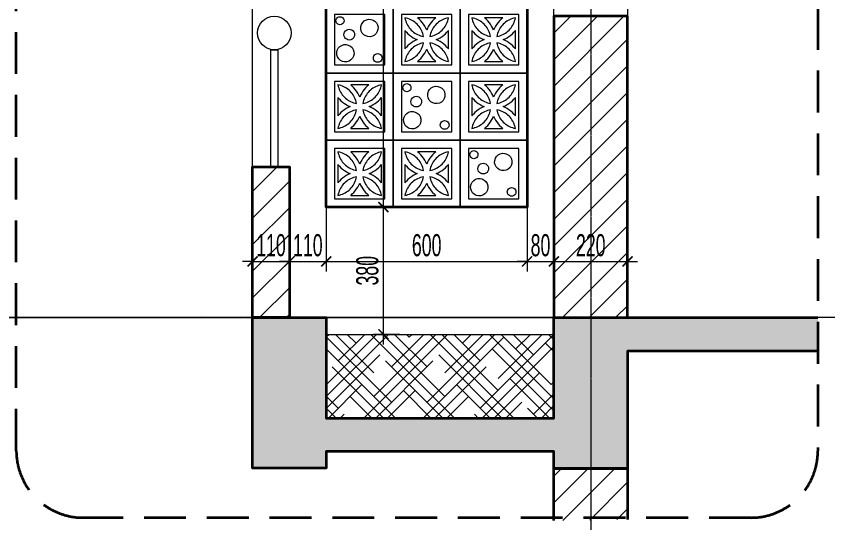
# Model space of a CAD drawing. Header units: millimetres. Extents: x 1336014 to 2939047, y -333549 to -60566.
# Drawn here: x 1389250 to 1391674, y -176437 to -174925 of the extents above; entities that cross this region are included whole.
import ezdxf

# ---------------------------------------------------------------- set-up
doc = ezdxf.new("R2010")
doc.units = ezdxf.units.MM
doc.header["$MEASUREMENT"] = 0
doc.linetypes.add('$1$HIDDEN', pattern=[0.375, 0.25, -0.125])
doc.linetypes.add('CENTER2', pattern=[1.125, 0.75, -0.125, 0.125, -0.125])
for name, color, linetype, lineweight in [('01.Cut', 255, 'Continuous', 35), ('02.Thay', 145, 'Continuous', 15), ('03.Manh', 251, 'Continuous', 13), ('06.betong', 2, 'Continuous', 35), ('08.Dim', 156, 'Continuous', 15), ('09.Hatch', 250, 'Continuous', 5), ('10.truc', 250, 'CENTER2', 20)]:
    doc.layers.add(name, color=color, linetype=linetype, lineweight=lineweight)
doc.styles.add('TT5_Text Dim', font='hoatbif.shx', dxfattribs={"width": 0.6})
doc.dimstyles.new('TT5_Dim 1-30', dxfattribs={"dimscale": 30, "dimtxt": 2.2, "dimasz": 1, "dimexe": 1, "dimexo": 0, "dimgap": 0.5, "dimtad": 1, "dimdec": 0, "dimzin": 0, "dimdsep": 46, "dimtxsty": 'TT5_Text Dim', "dimblk": 'ARCHTICK', "dimcen": 0, "dimdle": 1, "dimclrd": 256, "dimclre": 256, "dimclrt": 1, "dimadec": 0, "dimazin": 0, "dimtfac": 0.015, "dimtdec": 0, "dimtix": 1, "dimtmove": 2, "dimatfit": 3, "dimfxl": 1, "dimtolj": 1, "dimtzin": 0, "dimlwd": -1, "dimlwe": -1, "dimarcsym": 1})
pattern_1 = [(45, (474916.92, -194520.365), (-39.7747564, 39.7747564), [])]

# ---------------------------------------------------------------- blocks, each defined once
blk = doc.blocks.new('_ARCHTICK')
at = {"const_width": 0.15}
blk.add_lwpolyline([(-0.5, -0.5), (0.5, 0.5)], dxfattribs=at)
blk = doc.blocks.new('*D152')
at = {"layer": '08.Dim', "transparency": 16777216}
for p, q in [((1389955.6, -175484), (1389955.6, -175687)), ((1390065.6, -175484), (1390065.6, -175687)), ((1389955.6, -175657), (1389925.6, -175657)), ((1389955.6, -175657), (1390065.6, -175657)), ((1390065.6, -175657), (1390095.6, -175657))]:
    blk.add_line(p, q, dxfattribs=at)
at = {"layer": 'Defpoints', "color": 0, "transparency": 16777216}
for p in [(1389955.6, -175484), (1390065.6, -175484), (1390065.6, -175657)]:
    blk.add_point(p, dxfattribs=at)
at = {"layer": '08.Dim', "transparency": 16777216, "xscale": 30, "yscale": 30, "zscale": 30}
blk.add_blockref('_ARCHTICK', (1389955.6, -175657), dxfattribs=at)
at = {"layer": '08.Dim', "transparency": 16777216, "xscale": 30, "yscale": 30, "zscale": 30, "rotation": 180}
blk.add_blockref('_ARCHTICK', (1390065.6, -175657), dxfattribs=at)
at = {"layer": '08.Dim', "color": 1, "transparency": 16777216, "insert": (1390010.6, -175609), "char_height": 66, "attachment_point": 5, "style": 'TT5_Text Dim'}
blk.add_mtext('\\A1;110', dxfattribs=at)
blk = doc.blocks.new('*D153')
at = {"layer": '08.Dim', "transparency": 16777216}
for p, q in [((1390065.6, -175484), (1390065.6, -175687)), ((1390175.6, -175494.8), (1390175.6, -175687)), ((1390065.6, -175657), (1390035.6, -175657)), ((1390065.6, -175657), (1390175.6, -175657)), ((1390175.6, -175657), (1390205.6, -175657))]:
    blk.add_line(p, q, dxfattribs=at)
at = {"layer": 'Defpoints', "color": 0, "transparency": 16777216}
for p in [(1390065.6, -175484), (1390175.6, -175494.8), (1390175.6, -175657)]:
    blk.add_point(p, dxfattribs=at)
at = {"layer": '08.Dim', "transparency": 16777216, "xscale": 30, "yscale": 30, "zscale": 30}
blk.add_blockref('_ARCHTICK', (1390065.6, -175657), dxfattribs=at)
at = {"layer": '08.Dim', "transparency": 16777216, "xscale": 30, "yscale": 30, "zscale": 30, "rotation": 180}
blk.add_blockref('_ARCHTICK', (1390175.6, -175657), dxfattribs=at)
at = {"layer": '08.Dim', "color": 1, "transparency": 16777216, "insert": (1390120.6, -175609), "char_height": 66, "attachment_point": 5, "style": 'TT5_Text Dim'}
blk.add_mtext('\\A1;110', dxfattribs=at)
blk = doc.blocks.new('*D154')
at = {"layer": '08.Dim', "transparency": 16777216}
for p, q in [((1390175.6, -175494.8), (1390175.6, -175687)), ((1390775.6, -175494.8), (1390775.6, -175687)), ((1390145.6, -175657), (1390805.6, -175657))]:
    blk.add_line(p, q, dxfattribs=at)
at = {"layer": 'Defpoints', "color": 0, "transparency": 16777216}
for p in [(1390175.6, -175494.8), (1390775.6, -175494.8), (1390775.6, -175657)]:
    blk.add_point(p, dxfattribs=at)
at = {"layer": '08.Dim', "transparency": 16777216, "xscale": 30, "yscale": 30, "zscale": 30, "rotation": 180}
blk.add_blockref('_ARCHTICK', (1390175.6, -175657), dxfattribs=at)
at = {"layer": '08.Dim', "transparency": 16777216, "xscale": 30, "yscale": 30, "zscale": 30}
blk.add_blockref('_ARCHTICK', (1390775.6, -175657), dxfattribs=at)
at = {"layer": '08.Dim', "color": 1, "transparency": 16777216, "insert": (1390475.6, -175609), "char_height": 66, "attachment_point": 5, "style": 'TT5_Text Dim'}
blk.add_mtext('\\A1;600', dxfattribs=at)
blk = doc.blocks.new('*D155')
at = {"layer": '08.Dim', "transparency": 16777216}
for p, q in [((1390855.6, -175481), (1390855.6, -175687)), ((1390775.6, -175494.8), (1390775.6, -175687)), ((1390775.6, -175657), (1390745.6, -175657)), ((1390775.6, -175657), (1390855.6, -175657)), ((1390855.6, -175657), (1390885.6, -175657))]:
    blk.add_line(p, q, dxfattribs=at)
at = {"layer": 'Defpoints', "color": 0, "transparency": 16777216}
for p in [(1390855.6, -175481), (1390775.6, -175494.8), (1390855.6, -175657)]:
    blk.add_point(p, dxfattribs=at)
at = {"layer": '08.Dim', "transparency": 16777216, "xscale": 30, "yscale": 30, "zscale": 30}
blk.add_blockref('_ARCHTICK', (1390775.6, -175657), dxfattribs=at)
at = {"layer": '08.Dim', "transparency": 16777216, "xscale": 30, "yscale": 30, "zscale": 30, "rotation": 180}
blk.add_blockref('_ARCHTICK', (1390855.6, -175657), dxfattribs=at)
at = {"layer": '08.Dim', "color": 1, "transparency": 16777216, "insert": (1390815.6, -175609), "char_height": 66, "attachment_point": 5, "style": 'TT5_Text Dim'}
blk.add_mtext('\\A1;80', dxfattribs=at)
blk = doc.blocks.new('*D156')
at = {"layer": '08.Dim', "transparency": 16777216}
for p, q in [((1391075.6, -175431), (1391075.6, -175687)), ((1390855.6, -175481), (1390855.6, -175687)), ((1390825.6, -175657), (1391105.6, -175657))]:
    blk.add_line(p, q, dxfattribs=at)
at = {"layer": 'Defpoints', "color": 0, "transparency": 16777216}
for p in [(1391075.6, -175431), (1390855.6, -175481), (1391075.6, -175657)]:
    blk.add_point(p, dxfattribs=at)
at = {"layer": '08.Dim', "transparency": 16777216, "xscale": 30, "yscale": 30, "zscale": 30, "rotation": 180}
blk.add_blockref('_ARCHTICK', (1390855.6, -175657), dxfattribs=at)
at = {"layer": '08.Dim', "transparency": 16777216, "xscale": 30, "yscale": 30, "zscale": 30}
blk.add_blockref('_ARCHTICK', (1391075.6, -175657), dxfattribs=at)
at = {"layer": '08.Dim', "color": 1, "transparency": 16777216, "insert": (1390965.6, -175609), "char_height": 66, "attachment_point": 5, "style": 'TT5_Text Dim'}
blk.add_mtext('\\A1;220', dxfattribs=at)
blk = doc.blocks.new('ewrw')
for p, q in [((-554.5, 1267.1), (-554.5, 1067.1)), ((-354.5, 1267.1), (-554.5, 1267.1)), ((-354.5, 1067.1), (-354.5, 1267.1)), ((-379.5, 1242.1), (-529.5, 1242.1)), ((-529.5, 1242.1), (-529.5, 1092.1)), ((-379.5, 1092.1), (-379.5, 1242.1)), ((-519.5, 1232.1), (-518.5, 1227.6)), ((-514.9, 1231.1), (-519.5, 1232.1)), ((-518.5, 1227.6), (-517.2, 1223.1)), ((-517.2, 1223.1), (-515.7, 1218.7)), ((-515.7, 1218.7), (-513.8, 1214.5)), ((-510.5, 1229.9), (-514.9, 1231.1)), ((-513.8, 1214.5), (-511.6, 1210.4)), ((-506.1, 1228.3), (-510.5, 1229.9)), ((-501.9, 1226.4), (-506.1, 1228.3)), ((-497.7, 1224.3), (-501.9, 1226.4)), ((-493.8, 1221.9), (-497.7, 1224.3)), ((-490, 1219.2), (-493.8, 1221.9)), ((-486.4, 1216.2), (-490, 1219.2)), ((-483, 1213.1), (-486.4, 1216.2)), ((-479.8, 1209.7), (-483, 1213.1)), ((-476.7, 1227.8), (-481.5, 1232.1)), ((-427.4, 1232.1), (-481.5, 1232.1)), ((-472.1, 1223.1), (-476.7, 1227.8)), ((-467.8, 1218.1), (-472.1, 1223.1)), ((-463.9, 1212.9), (-467.8, 1218.1)), ((-460.4, 1207.4), (-463.9, 1212.9)), ((-445, 1212.9), (-448.6, 1207.4)), ((-441.1, 1218.1), (-445, 1212.9)), ((-436.9, 1223.1), (-441.1, 1218.1)), ((-432.3, 1227.8), (-436.9, 1223.1)), ((-427.4, 1232.1), (-432.3, 1227.8)), ((-425.9, 1213.1), (-429.1, 1209.7)), ((-422.5, 1216.2), (-425.9, 1213.1)), ((-418.9, 1219.2), (-422.5, 1216.2)), ((-415.2, 1221.9), (-418.9, 1219.2)), ((-411.2, 1224.3), (-415.2, 1221.9)), ((-407.1, 1226.4), (-411.2, 1224.3)), ((-402.8, 1228.3), (-407.1, 1226.4)), ((-398.5, 1229.9), (-402.8, 1228.3)), ((-394, 1231.1), (-398.5, 1229.9)), ((-397.3, 1210.4), (-395.2, 1214.5)), ((-395.2, 1214.5), (-393.3, 1218.7)), ((-389.5, 1232.1), (-394, 1231.1)), ((-393.3, 1218.7), (-391.7, 1223.1)), ((-391.7, 1223.1), (-390.4, 1227.6)), ((-390.4, 1227.6), (-389.5, 1232.1)), ((-519.5, 1194.2), (-515.1, 1189.3)), ((-519.5, 1194.2), (-519.5, 1140)), ((-515.1, 1189.3), (-510.5, 1184.7)), ((-511.6, 1210.4), (-509.2, 1206.4)), ((-509.2, 1206.4), (-506.5, 1202.6)), ((-506.5, 1202.6), (-503.6, 1199)), ((-503.6, 1199), (-500.4, 1195.6)), ((-500.4, 1195.6), (-497, 1192.5)), ((-497, 1192.5), (-493.4, 1189.5)), ((-493.4, 1189.5), (-489.7, 1186.9)), ((-476.9, 1206.1), (-479.8, 1209.7)), ((-474.2, 1202.3), (-476.9, 1206.1)), ((-471.8, 1198.3), (-474.2, 1202.3)), ((-469.7, 1194.2), (-471.8, 1198.3)), ((-467.8, 1190), (-469.7, 1194.2)), ((-466.2, 1185.6), (-467.8, 1190)), ((-457.2, 1201.6), (-460.4, 1207.4)), ((-454.5, 1195.7), (-457.2, 1201.6)), ((-451.7, 1201.6), (-454.5, 1195.7)), ((-448.6, 1207.4), (-451.7, 1201.6)), ((-441.2, 1190), (-442.7, 1185.6)), ((-439.3, 1194.2), (-441.2, 1190)), ((-437.1, 1198.3), (-439.3, 1194.2)), ((-434.7, 1202.3), (-437.1, 1198.3)), ((-432, 1206.1), (-434.7, 1202.3)), ((-429.1, 1209.7), (-432, 1206.1)), ((-419.3, 1186.9), (-415.5, 1189.5)), ((-415.5, 1189.5), (-411.9, 1192.5)), ((-411.9, 1192.5), (-408.5, 1195.6)), ((-408.5, 1195.6), (-405.3, 1199)), ((-405.3, 1199), (-402.4, 1202.6)), ((-402.4, 1202.6), (-399.7, 1206.4)), ((-399.7, 1206.4), (-397.3, 1210.4)), ((-398.5, 1184.7), (-393.8, 1189.3)), ((-393.8, 1189.3), (-389.5, 1194.2)), ((-389.5, 1140), (-389.5, 1194.2)), ((-510.5, 1184.7), (-505.5, 1180.5)), ((-505.5, 1180.5), (-500.2, 1176.6)), ((-500.2, 1176.6), (-494.7, 1173)), ((-494.7, 1173), (-489, 1169.9)), ((-489, 1164.3), (-494.7, 1161.2)), ((-489.7, 1186.9), (-485.7, 1184.4)), ((-489, 1169.9), (-483.1, 1167.1)), ((-483.1, 1167.1), (-489, 1164.3)), ((-485.7, 1184.4), (-481.6, 1182.3)), ((-481.6, 1182.3), (-477.3, 1180.4)), ((-477.3, 1180.4), (-473, 1178.8)), ((-473, 1178.8), (-468.5, 1177.6)), ((-468.5, 1177.6), (-464, 1176.6)), ((-464.9, 1181.1), (-466.2, 1185.6)), ((-464, 1176.6), (-464.9, 1181.1)), ((-444, 1181.1), (-445, 1176.6)), ((-445, 1176.6), (-440.4, 1177.6)), ((-442.7, 1185.6), (-444, 1181.1)), ((-440.4, 1177.6), (-436, 1178.8)), ((-436, 1178.8), (-431.6, 1180.4)), ((-431.6, 1180.4), (-427.4, 1182.3)), ((-427.4, 1182.3), (-423.2, 1184.4)), ((-425.9, 1167.1), (-419.9, 1169.9)), ((-419.9, 1164.3), (-425.9, 1167.1)), ((-423.2, 1184.4), (-419.3, 1186.9)), ((-419.9, 1169.9), (-414.2, 1173)), ((-414.2, 1161.2), (-419.9, 1164.3)), ((-414.2, 1173), (-408.7, 1176.6)), ((-408.7, 1176.6), (-403.5, 1180.5)), ((-403.5, 1180.5), (-398.5, 1184.7)), ((-515.1, 1144.9), (-519.5, 1140)), ((-510.5, 1149.5), (-515.1, 1144.9)), ((-505.5, 1153.8), (-510.5, 1149.5)), ((-500.2, 1157.7), (-505.5, 1153.8)), ((-497, 1141.7), (-500.4, 1138.6)), ((-494.7, 1161.2), (-500.2, 1157.7)), ((-493.4, 1144.7), (-497, 1141.7)), ((-489.7, 1147.4), (-493.4, 1144.7)), ((-485.7, 1149.8), (-489.7, 1147.4)), ((-481.6, 1151.9), (-485.7, 1149.8)), ((-477.3, 1153.8), (-481.6, 1151.9)), ((-473, 1155.4), (-477.3, 1153.8)), ((-468.5, 1156.6), (-473, 1155.4)), ((-471.8, 1135.9), (-469.7, 1140)), ((-469.7, 1140), (-467.8, 1144.2)), ((-464, 1157.6), (-468.5, 1156.6)), ((-467.8, 1144.2), (-466.2, 1148.6)), ((-466.2, 1148.6), (-464.9, 1153.1)), ((-464.9, 1153.1), (-464, 1157.6)), ((-445, 1157.6), (-444, 1153.1)), ((-440.4, 1156.6), (-445, 1157.6)), ((-444, 1153.1), (-442.7, 1148.6)), ((-442.7, 1148.6), (-441.2, 1144.2)), ((-441.2, 1144.2), (-439.3, 1140)), ((-436, 1155.4), (-440.4, 1156.6)), ((-439.3, 1140), (-437.1, 1135.9)), ((-431.6, 1153.8), (-436, 1155.4)), ((-427.4, 1151.9), (-431.6, 1153.8)), ((-423.2, 1149.8), (-427.4, 1151.9)), ((-419.3, 1147.4), (-423.2, 1149.8)), ((-415.5, 1144.7), (-419.3, 1147.4)), ((-411.9, 1141.7), (-415.5, 1144.7)), ((-408.7, 1157.7), (-414.2, 1161.2)), ((-408.5, 1138.6), (-411.9, 1141.7)), ((-403.5, 1153.8), (-408.7, 1157.7)), ((-398.5, 1149.5), (-403.5, 1153.8)), ((-393.8, 1144.9), (-398.5, 1149.5)), ((-389.5, 1140), (-393.8, 1144.9)), ((-515.7, 1115.5), (-517.2, 1111.1)), ((-513.8, 1119.7), (-515.7, 1115.5)), ((-511.6, 1123.8), (-513.8, 1119.7)), ((-509.2, 1127.8), (-511.6, 1123.8)), ((-506.5, 1131.6), (-509.2, 1127.8)), ((-503.6, 1135.2), (-506.5, 1131.6)), ((-500.4, 1138.6), (-503.6, 1135.2)), ((-493.8, 1112.4), (-490, 1115)), ((-490, 1115), (-486.4, 1118)), ((-486.4, 1118), (-483, 1121.1)), ((-483, 1121.1), (-479.8, 1124.5)), ((-479.8, 1124.5), (-476.9, 1128.1)), ((-476.9, 1128.1), (-474.2, 1131.9)), ((-474.2, 1131.9), (-471.8, 1135.9)), ((-472.1, 1111.1), (-467.8, 1116.1)), ((-467.8, 1116.1), (-463.9, 1121.3)), ((-463.9, 1121.3), (-460.4, 1126.8)), ((-460.4, 1126.8), (-457.2, 1132.6)), ((-457.2, 1132.6), (-454.5, 1138.5)), ((-454.5, 1138.5), (-451.7, 1132.6)), ((-451.7, 1132.6), (-448.6, 1126.8)), ((-448.6, 1126.8), (-445, 1121.3)), ((-445, 1121.3), (-441.1, 1116.1)), ((-441.1, 1116.1), (-436.9, 1111.1)), ((-437.1, 1135.9), (-434.7, 1131.9)), ((-434.7, 1131.9), (-432, 1128.1)), ((-432, 1128.1), (-429.1, 1124.5)), ((-429.1, 1124.5), (-425.9, 1121.1)), ((-425.9, 1121.1), (-422.5, 1118)), ((-422.5, 1118), (-418.9, 1115)), ((-418.9, 1115), (-415.2, 1112.4)), ((-405.3, 1135.2), (-408.5, 1138.6)), ((-402.4, 1131.6), (-405.3, 1135.2)), ((-399.7, 1127.8), (-402.4, 1131.6)), ((-397.3, 1123.8), (-399.7, 1127.8)), ((-395.2, 1119.7), (-397.3, 1123.8)), ((-393.3, 1115.5), (-395.2, 1119.7)), ((-391.7, 1111.1), (-393.3, 1115.5)), ((-529.5, 1092.1), (-379.5, 1092.1)), ((-518.5, 1106.6), (-519.5, 1102.1)), ((-519.5, 1102.1), (-514.9, 1103.1)), ((-517.2, 1111.1), (-518.5, 1106.6)), ((-514.9, 1103.1), (-510.5, 1104.3)), ((-510.5, 1104.3), (-506.1, 1105.9)), ((-506.1, 1105.9), (-501.9, 1107.8)), ((-501.9, 1107.8), (-497.7, 1109.9)), ((-497.7, 1109.9), (-493.8, 1112.4)), ((-481.5, 1102.1), (-476.7, 1106.5)), ((-481.5, 1102.1), (-427.4, 1102.1)), ((-476.7, 1106.5), (-472.1, 1111.1)), ((-436.9, 1111.1), (-432.3, 1106.5)), ((-432.3, 1106.5), (-427.4, 1102.1)), ((-415.2, 1112.4), (-411.2, 1109.9)), ((-411.2, 1109.9), (-407.1, 1107.8)), ((-407.1, 1107.8), (-402.8, 1105.9)), ((-402.8, 1105.9), (-398.5, 1104.3)), ((-398.5, 1104.3), (-394, 1103.1)), ((-394, 1103.1), (-389.5, 1102.1)), ((-390.4, 1106.6), (-391.7, 1111.1)), ((-389.5, 1102.1), (-390.4, 1106.6)), ((-554.5, 1067.1), (-354.5, 1067.1))]:
    blk.add_line(p, q)
blk = doc.blocks.new('q\xadeqw')
for p, q in [((-554.5, 992.1), (-554.5, 792.1)), ((-354.5, 992.1), (-554.5, 992.1)), ((-354.5, 792.1), (-354.5, 992.1)), ((-379.5, 967.1), (-529.5, 967.1)), ((-529.5, 967.1), (-529.5, 817.1)), ((-525.4, 948.7), (-525, 951.8)), ((-525, 945.6), (-525.4, 948.7)), ((-525, 951.8), (-523.8, 954.7)), ((-523.8, 942.7), (-525, 945.6)), ((-523.8, 954.7), (-521.9, 957.2)), ((-521.9, 957.2), (-519.4, 959.1)), ((-519.4, 959.1), (-516.5, 960.3)), ((-516.5, 960.3), (-513.4, 960.7)), ((-513.4, 960.7), (-510.3, 960.3)), ((-510.3, 960.3), (-507.4, 959.1)), ((-507.4, 959.1), (-504.9, 957.2)), ((-504.9, 957.2), (-503, 954.7)), ((-503, 954.7), (-501.8, 951.8)), ((-501.8, 945.6), (-503, 942.7)), ((-501.8, 951.8), (-501.4, 948.7)), ((-501.4, 948.7), (-501.8, 945.6)), ((-445.6, 943.5), (-440.7, 948.1)), ((-440.7, 948.1), (-434.7, 951.3)), ((-434.7, 951.3), (-428, 952.8)), ((-428, 952.8), (-421.3, 952.5)), ((-421.3, 952.5), (-414.8, 950.5)), ((-414.8, 950.5), (-409, 946.9)), ((-409, 946.9), (-404.4, 941.9)), ((-379.5, 817.1), (-379.5, 967.1)), ((-521.9, 940.2), (-523.8, 942.7)), ((-519.4, 938.3), (-521.9, 940.2)), ((-516.5, 937.1), (-519.4, 938.3)), ((-513.4, 936.7), (-516.5, 937.1)), ((-510.3, 937.1), (-513.4, 936.7)), ((-507.4, 938.3), (-510.3, 937.1)), ((-504.9, 940.2), (-507.4, 938.3)), ((-503, 942.7), (-504.9, 940.2)), ((-493.8, 920.8), (-490, 922.4)), ((-490, 922.4), (-485.8, 923)), ((-485.8, 923), (-481.7, 922.5)), ((-481.7, 922.5), (-477.8, 921)), ((-451.5, 924.5), (-451.3, 931.3)), ((-450, 917.9), (-451.5, 924.5)), ((-451.3, 931.3), (-449.3, 937.8)), ((-449.3, 937.8), (-445.6, 943.5)), ((-404.4, 941.9), (-401.3, 935.9)), ((-400, 922.5), (-402, 916)), ((-401.3, 935.9), (-399.8, 929.3)), ((-399.8, 929.3), (-400, 922.5)), ((-501.6, 906.8), (-501.1, 911)), ((-501, 902.7), (-501.6, 906.8)), ((-501.1, 911), (-499.6, 914.8)), ((-499.4, 898.8), (-501, 902.7)), ((-499.6, 914.8), (-497.1, 918.2)), ((-496.8, 895.6), (-499.4, 898.8)), ((-497.1, 918.2), (-493.8, 920.8)), ((-477.8, 921), (-474.5, 918.5)), ((-474.5, 918.5), (-471.9, 915.2)), ((-471.7, 899.2), (-474.2, 895.9)), ((-471.9, 915.2), (-470.2, 911.4)), ((-470.1, 903.1), (-471.7, 899.2)), ((-470.2, 911.4), (-469.6, 907.3)), ((-469.6, 907.3), (-470.1, 903.1)), ((-446.9, 911.9), (-450, 917.9)), ((-442.2, 906.9), (-446.9, 911.9)), ((-436.5, 903.3), (-442.2, 906.9)), ((-430, 901.3), (-436.5, 903.3)), ((-423.2, 901), (-430, 901.3)), ((-416.6, 902.5), (-423.2, 901)), ((-410.6, 905.7), (-416.6, 902.5)), ((-405.6, 910.3), (-410.6, 905.7)), ((-402, 916), (-405.6, 910.3)), ((-514.1, 871.5), (-508.3, 875.1)), ((-508.3, 875.1), (-501.9, 877.2)), ((-501.9, 877.2), (-495.1, 877.4)), ((-493.4, 893.1), (-496.8, 895.6)), ((-495.1, 877.4), (-488.5, 876)), ((-489.5, 891.5), (-493.4, 893.1)), ((-485.4, 891), (-489.5, 891.5)), ((-488.5, 876), (-482.4, 872.8)), ((-481.3, 891.6), (-485.4, 891)), ((-482.4, 872.8), (-477.4, 868.2)), ((-477.4, 893.3), (-481.3, 891.6)), ((-474.2, 895.9), (-477.4, 893.3)), ((-523.3, 853.8), (-521.8, 860.5)), ((-523, 847.1), (-523.3, 853.8)), ((-521.8, 860.5), (-518.7, 866.5)), ((-518.7, 866.5), (-514.1, 871.5)), ((-477.4, 868.2), (-473.8, 862.5)), ((-473.8, 862.5), (-471.8, 856)), ((-471.5, 849.3), (-473, 842.6)), ((-471.8, 856), (-471.5, 849.3)), ((-410, 846.7), (-407.3, 848.8)), ((-407.3, 848.8), (-404.2, 850.1)), ((-404.2, 850.1), (-400.8, 850.5)), ((-400.8, 850.5), (-397.5, 850.1)), ((-397.5, 850.1), (-394.3, 848.8)), ((-394.3, 848.8), (-391.6, 846.7)), ((-521, 840.6), (-523, 847.1)), ((-517.3, 834.9), (-521, 840.6)), ((-512.3, 830.3), (-517.3, 834.9)), ((-506.3, 827.1), (-512.3, 830.3)), ((-499.7, 825.7), (-506.3, 827.1)), ((-492.9, 825.9), (-499.7, 825.7)), ((-486.4, 828), (-492.9, 825.9)), ((-480.7, 831.6), (-486.4, 828)), ((-476.1, 836.6), (-480.7, 831.6)), ((-473, 842.6), (-476.1, 836.6)), ((-413.8, 837.5), (-413.4, 840.9)), ((-413.4, 834.2), (-413.8, 837.5)), ((-413.4, 840.9), (-412.1, 844)), ((-412.1, 831), (-413.4, 834.2)), ((-412.1, 844), (-410, 846.7)), ((-410, 828.3), (-412.1, 831)), ((-407.3, 826.3), (-410, 828.3)), ((-404.2, 825), (-407.3, 826.3)), ((-400.8, 824.5), (-404.2, 825)), ((-397.5, 825), (-400.8, 824.5)), ((-394.3, 826.3), (-397.5, 825)), ((-391.6, 828.3), (-394.3, 826.3)), ((-391.6, 846.7), (-389.6, 844)), ((-389.6, 831), (-391.6, 828.3)), ((-389.6, 844), (-388.3, 840.9)), ((-388.3, 834.2), (-389.6, 831)), ((-388.3, 840.9), (-387.8, 837.5)), ((-387.8, 837.5), (-388.3, 834.2)), ((-529.5, 817.1), (-379.5, 817.1)), ((-554.5, 792.1), (-354.5, 792.1))]:
    blk.add_line(p, q)
blk = doc.blocks.new('\xadqerqwr')
at = {"layer": '01.Cut'}
blk.add_lwpolyline([(-300, 2600), (300, 2600), (300, 0), (-300, 0)], close=True, dxfattribs=at)
for name, p in [('ewrw', (254.5, 1332.9)), ('ewrw', (454.5, 1332.9)), ('q\xadeqw', (654.5, 1607.9)), ('ewrw', (254.5, 1132.9)), ('q\xadeqw', (454.5, 1407.9)), ('ewrw', (654.5, 1132.9)), ('q\xadeqw', (254.5, 1207.9)), ('ewrw', (454.5, 932.9)), ('ewrw', (654.5, 932.9)), ('ewrw', (254.5, 732.9)), ('q\xadeqw', (454.5, 1007.9)), ('ewrw', (654.5, 732.9)), ('ewrw', (254.5, 532.9)), ('ewrw', (454.5, 532.9)), ('q\xadeqw', (654.5, 807.9)), ('ewrw', (254.5, 332.9)), ('q\xadeqw', (454.5, 607.9)), ('ewrw', (654.5, 332.9)), ('q\xadeqw', (254.5, 407.9)), ('ewrw', (454.5, 132.9)), ('ewrw', (654.5, 132.9)), ('ewrw', (254.5, -67.1)), ('q\xadeqw', (454.5, 207.9)), ('ewrw', (654.5, -67.1)), ('ewrw', (254.5, -267.1)), ('ewrw', (454.5, -267.1)), ('q\xadeqw', (654.5, 7.9)), ('ewrw', (254.5, -467.1)), ('q\xadeqw', (454.5, -192.1)), ('ewrw', (654.5, -467.1)), ('q\xadeqw', (254.5, -392.1)), ('ewrw', (454.5, -667.1)), ('ewrw', (654.5, -667.1)), ('ewrw', (254.5, -867.1)), ('q\xadeqw', (454.5, -592.1)), ('ewrw', (654.5, -867.1)), ('ewrw', (254.5, -1067.1)), ('ewrw', (454.5, -1067.1)), ('q\xadeqw', (654.5, -792.1))]:
    blk.add_blockref(name, p)
blk = doc.blocks.new('*D168')
at = {"layer": '08.Dim', "transparency": 16777216}
for p, q in [((1390346.6, -175904.8), (1390346.6, -175464.8)), ((1390395.1, -175494.8), (1390316.6, -175494.8)), ((1390395.1, -175874.8), (1390316.6, -175874.8))]:
    blk.add_line(p, q, dxfattribs=at)
at = {"layer": 'Defpoints', "color": 0, "transparency": 16777216}
for p in [(1390346.6, -175494.8), (1390395.1, -175494.8), (1390395.1, -175874.8)]:
    blk.add_point(p, dxfattribs=at)
at = {"layer": '08.Dim', "transparency": 16777216, "xscale": 30, "yscale": 30, "zscale": 30}
for p, rotation in [((1390346.6, -175494.8), 90), ((1390346.6, -175874.8), 270)]:
    blk.add_blockref('_ARCHTICK', p, dxfattribs=dict(at, rotation=rotation))
at = {"layer": '08.Dim', "color": 1, "transparency": 16777216, "insert": (1390298.6, -175684.8), "char_height": 66, "attachment_point": 5, "rotation": 90, "style": 'TT5_Text Dim'}
blk.add_mtext('\\A1;380', dxfattribs=at)
blk = doc.blocks.new('*D169')
at = {"layer": '08.Dim', "transparency": 16777216}
for p, q in [((1390346.6, -175524.8), (1390346.6, -172864.8)), ((1390475.6, -172894.8), (1390316.6, -172894.8)), ((1390395.1, -175494.8), (1390316.6, -175494.8))]:
    blk.add_line(p, q, dxfattribs=at)
at = {"layer": 'Defpoints', "color": 0, "transparency": 16777216}
for p in [(1390346.6, -172894.8), (1390475.6, -172894.8), (1390395.1, -175494.8)]:
    blk.add_point(p, dxfattribs=at)
at = {"layer": '08.Dim', "transparency": 16777216, "xscale": 30, "yscale": 30, "zscale": 30}
for p, rotation in [((1390346.6, -172894.8), 90), ((1390346.6, -175494.8), 270)]:
    blk.add_blockref('_ARCHTICK', p, dxfattribs=dict(at, rotation=rotation))
at = {"layer": '08.Dim', "color": 1, "transparency": 16777216, "insert": (1390298.6, -174194.8), "char_height": 66, "attachment_point": 5, "rotation": 90, "style": 'TT5_Text Dim'}
blk.add_mtext('\\A1;2600', dxfattribs=at)
blk = doc.blocks.new('Îwerwe')
at = {"layer": '09.Hatch', "ltscale": 50}
h = blk.add_hatch(dxfattribs=at)
h.set_pattern_fill('BTCT', color=256, scale=9, style=0)
h.set_pattern_definition([(50, (542338.26, -217280.365), (64.5534164, -5.647692), [6.75, -74.25]), (355, (542338.26, -217280.365), (-12.48762, 67.697292), [5.4, -59.4]), (100.4514, (542343.64, -217280.836), (52.0658444, 62.049559), [5.736617, -63.10279]), (46.1842, (542338.26, -217262.365), (96.0516944, -14.896711), [10.125, -111.375]), (96.6356, (542346.265, -217263.61), (84.119643, 87.670608), [8.604926, -94.65417]), (351.1842, (542338.26, -217262.37), (84.119575, 87.670674), [8.1, -89.1]), (21, (542347.26, -217266.865), (53.7216347, -36.2357), [6.75, -74.25]), (326, (542347.26, -217266.865), (21.89838, 65.263504), [5.4, -59.4]), (71.4514, (542351.74, -217269.885), (75.6200366, 29.0277447), [5.736617, -63.10279]), (37.5, (542338.26, -217280.365), (1.094387, 29.96044684), [0, -58.68, 0, -60.3, 0, -59.625]), (7.5, (542338.26, -217280.365), (23.6762584, 35.4970541), [0, -34.38, 0, -57.33, 0, -22.725]), (327.5, (542318.19, -217280.365), (48.04401926, -2.02993846), [0, -22.5, 0, -70.2, 0, -93.15]), (317.5, (542309.19, -217280.365), (52.4867552, 9.0094484), [0, -29.25, 0, -46.62, 0, -66.15]), (45, (542338.26, -217280.365), (-23.8648539, 23.8648539), []), (45, (542354.17, -217280.365), (-23.8648539, 23.8648539), [])])
h.paths.add_polyline_path([(1391644.1, -178472.4), (1391644.1, -178372.4), (1390855.6, -178372.4), (1390855.6, -178672.4), (1390175.6, -178672.3), (1390175.6, -178372.3), (1389955.6, -178372.3), (1389955.6, -178822.3), (1390175.6, -178822.3), (1390175.6, -178772.4), (1390855.6, -178772.4), (1390855.6, -178822.4), (1391075.6, -178822.4), (1391075.6, -178472.4)])
at = {"layer": '09.Hatch'}
h = blk.add_hatch(dxfattribs=at)
h.set_pattern_fill('HOUND', color=256, scale=400, angle=45)
h.set_pattern_definition([(45, (13262.405, -24279.52), (53.0330086, 88.38834765), [400, -200]), (135, (13262.405, -24279.52), (53.0330086, -88.38834765), [400, -200])])
h.paths.add_polyline_path([(1390175.6, -178422.3), (1390855.6, -178422.3), (1390855.6, -178672.2), (1390175.6, -178672.2)])
at = {"layer": '02.Thay', "ltscale": 200}
blk.add_lwpolyline([(1390175.6, -178372.3), (1390855.6, -178372.4)], dxfattribs=at)
at = {"layer": '03.Manh'}
blk.add_lwpolyline([(1390175.6, -178422.3), (1390855.6, -178422.3), (1390855.6, -178672.2), (1390175.6, -178672.2)], close=True, dxfattribs=at)
at = {"layer": '06.betong'}
blk.add_lwpolyline([(1391644.1, -178472.4), (1391075.6, -178472.4), (1391075.6, -178822.4), (1390855.6, -178822.4), (1390855.6, -178772.4), (1390175.6, -178772.4), (1390175.6, -178822.3), (1389955.6, -178822.3), (1389955.6, -178372.3), (1390175.6, -178372.3), (1390175.6, -178672.4), (1390855.6, -178672.4), (1390855.6, -178372.4), (1391644.1, -178372.4)], dxfattribs=at)

msp = doc.modelspace()

# ---------------------------------------------------------------- hatches: boundary and pattern name
at = {"layer": '09.Hatch', "ltscale": 50}
h = msp.add_hatch(dxfattribs=at)
h.set_pattern_fill('TUONGXAY', color=256, scale=450, style=0)
h.set_pattern_definition([(45, (542338.26, -211132.865), (-39.7747564, 39.7747564), [])])
h.paths.add_polyline_path([(1391075.6, -174924.9), (1390855.6, -174924.9), (1390855.6, -175824.9), (1391075.6, -175824.9)])
h = msp.add_hatch(dxfattribs=at)
h.set_pattern_fill('TUONGXAY', color=256, scale=450, style=0)
h.set_pattern_definition(pattern_1)
h.paths.add_polyline_path([(1389955.6, -175374.8), (1390065.6, -175374.8), (1390065.6, -175824.8), (1389955.6, -175824.8)])
h = msp.add_hatch(dxfattribs=at)
h.set_pattern_fill('TUONGXAY', color=256, scale=450, style=0)
h.set_pattern_definition(pattern_1)
h.paths.add_polyline_path([(1390855.6, -176430.9), (1391075.6, -176427.6), (1391075.6, -176274.9), (1390855.6, -176274.9)])

# ---------------------------------------------------------------- linework, layer by layer
at = {"layer": '01.Cut', "color": 6, "linetype": '$1$HIDDEN', "ltscale": 500}
msp.add_lwpolyline([(1389449.9, -171324.9), (1391444.1, -171324.9, -0.414214), (1391644.1, -171524.9), (1391644.1, -176222.2, -0.414214), (1391444.1, -176422.2), (1389449.9, -176422.2, -0.414214), (1389249.9, -176222.2), (1389249.9, -171524.9, -0.414214)], format="xyb", close=True, dxfattribs=at)
at = {"layer": '01.Cut'}
for points in [[(1391075.6, -174924.9), (1390855.6, -174924.9), (1390855.6, -175824.9), (1391075.6, -175824.9)], [(1389955.6, -175374.8), (1390065.6, -175374.8), (1390065.6, -175824.8), (1389955.6, -175824.8)]]:
    msp.add_lwpolyline(points, close=True, dxfattribs=at)
for points in [[(1389955.6, -175824.8), (1389955.6, -175374.8), (1390065.6, -175374.8), (1390065.6, -175824.8)], [(1390855.6, -176430.9), (1390855.6, -176274.9), (1391075.6, -176274.9), (1391075.6, -176427.6)]]:
    msp.add_lwpolyline(points, dxfattribs=at)
at = {"layer": '02.Thay'}
msp.add_lwpolyline([(1389955.6, -175374.8), (1389955.6, -172674.8)], dxfattribs=at)
msp.add_lwpolyline([(1390855.6, -173324.9), (1391075.6, -173324.9), (1391075.6, -174924.9), (1390855.6, -174924.9)], close=True, dxfattribs=at)
at = {"layer": '02.Thay', "ltscale": 200}
msp.add_lwpolyline([(1390175.6, -175824.8), (1390855.6, -175824.9)], dxfattribs=at)
at = {"layer": '03.Manh'}
for p, q in [((1390010.6, -175374.8), (1390010.6, -175024.9)), ((1390010.6, -175024.9), (1390030.6, -175024.9))]:
    msp.add_line(p, q, dxfattribs=at)
at = {"layer": '03.Manh', "ltscale": 200}
msp.add_line((1390030.6, -175024.9), (1390030.6, -175374.8), dxfattribs=at)
msp.add_circle((1390020.6, -174974.9), 50, dxfattribs=at)
at = {"layer": '10.truc'}
for p, q in [((1390965.6, -171181), (1390965.6, -177460)), ((1387475, -175823.1), (1392610.8, -175823.1)), ((1387553, -175824.9), (1391644.1, -175824.9))]:
    msp.add_line(p, q, dxfattribs=at)
msp.add_lwpolyline([(1382065.9, -175823.1), (1390672.7, -175823.1)], dxfattribs=at)

# ---------------------------------------------------------------- block references
at = {"layer": '02.Thay'}
msp.add_blockref('Îwerwe', (0, 2547.5), dxfattribs=at)
at = {"layer": '03.Manh'}
msp.add_blockref('\xadqerqwr', (1390475.6, -175494.8), dxfattribs=at)

# ---------------------------------------------------------------- dimensions: what is measured, and where the dimension line sits
at = {"layer": '08.Dim'}
for base, p1, p2, picture, middle in [((1390346.6, -172894.8), (1390395.1, -175494.8), (1390475.6, -172894.8), '*D169', (1390298.6, -174194.8)), ((1390346.6, -175494.8), (1390395.1, -175874.8), (1390395.1, -175494.8), '*D168', (1390298.6, -175684.8))]:
    dim = msp.add_linear_dim(base=base, p1=p1, p2=p2, angle=90, dimstyle='TT5_Dim 1-30', dxfattribs=at)
    dim.commit()
    dim.dimension.update_dxf_attribs({"geometry": picture, "text_midpoint": middle})
for base, p1, p2, picture, middle in [((1391075.6, -175657), (1390855.6, -175481), (1391075.6, -175431), '*D156', (1390965.6, -175609)), ((1390065.6, -175657), (1389955.6, -175484), (1390065.6, -175484), '*D152', (1390010.6, -175609)), ((1390175.6, -175657), (1390065.6, -175484), (1390175.6, -175494.8), '*D153', (1390120.6, -175609)), ((1390855.6, -175657), (1390775.6, -175494.8), (1390855.6, -175481), '*D155', (1390815.6, -175609)), ((1390775.6, -175657), (1390175.6, -175494.8), (1390775.6, -175494.8), '*D154', (1390475.6, -175609))]:
    dim = msp.add_linear_dim(base=base, p1=p1, p2=p2, dimstyle='TT5_Dim 1-30', dxfattribs=at)
    dim.commit()
    dim.dimension.update_dxf_attribs({"geometry": picture, "text_midpoint": middle})

doc.saveas('drawing.dxf')
